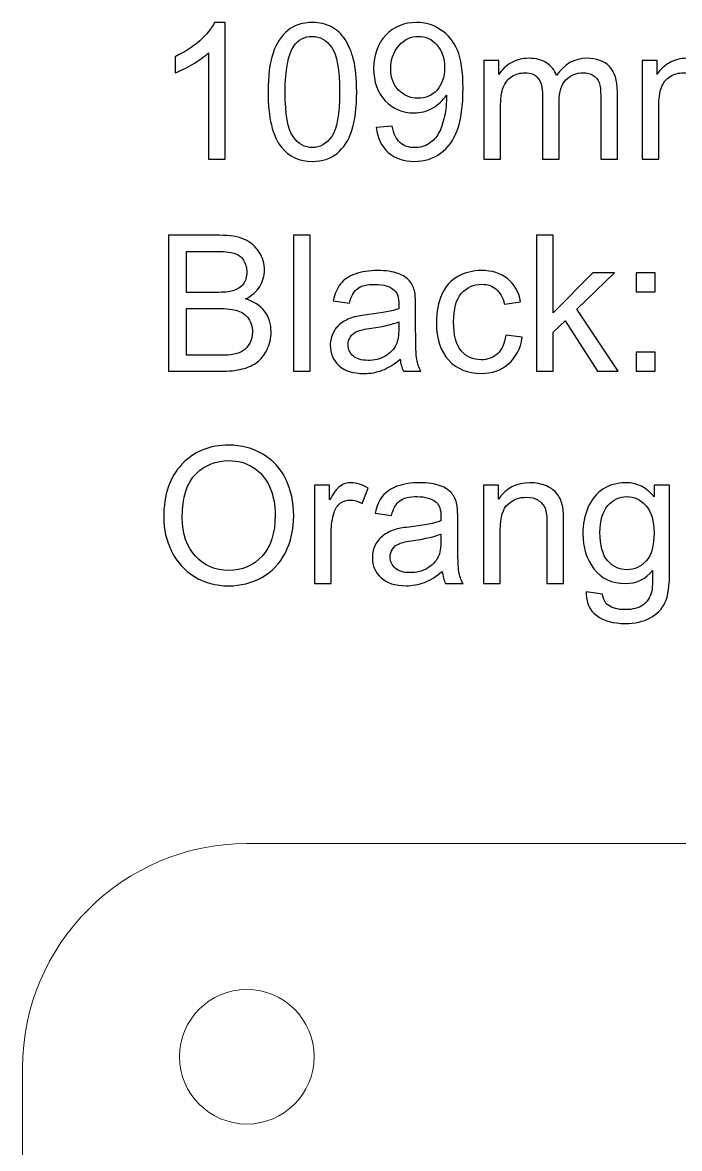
# Model space of a CAD drawing. Header units: centimetres. Extents: x -15.9 to -5, y -19.6 to -8.3.
# Drawn here: x -15.95 to -14.486, y -10.829 to -8.32 of the extents above; entities that cross this region are included whole.
import ezdxf

# ---------------------------------------------------------------- set-up
doc = ezdxf.new("R2010")
doc.units = ezdxf.units.CM
doc.header["$MEASUREMENT"] = 0
doc.layers.add('Layer 1', color=7, linetype='Continuous')

msp = doc.modelspace()

# ---------------------------------------------------------------- linework, layer by layer
at = {"layer": 'Layer 1', "lineweight": 9}
msp.add_ellipse((-15.45, -10.625), major_axis=(0, 0.15), ratio=1, dxfattribs=at)
at = {"layer": 'Layer 1', "color": 4}
for points, knots in [([(-15.49804, -8.62449), (-15.49804, -8.62449), (-15.53522, -8.62449), (-15.53522, -8.62449), (-15.53522, -8.62449), (-15.53522, -8.62449), (-15.53522, -8.38743), (-15.53522, -8.38743), (-15.53522, -8.38743), (-15.54418, -8.39596), (-15.55589, -8.4045), (-15.57043, -8.41304), (-15.57043, -8.41304), (-15.58503, -8.42157), (-15.59809, -8.42799), (-15.60966, -8.43223), (-15.60966, -8.43223), (-15.60966, -8.43223), (-15.60966, -8.39632), (-15.60966, -8.39632), (-15.60966, -8.39632), (-15.58884, -8.38651), (-15.57064, -8.37465), (-15.55505, -8.36076), (-15.55505, -8.36076), (-15.53953, -8.34679), (-15.52845, -8.33331), (-15.52196, -8.32019), (-15.52196, -8.32019), (-15.52196, -8.32019), (-15.49804, -8.32019), (-15.49804, -8.32019), (-15.49804, -8.32019), (-15.49804, -8.32019), (-15.49804, -8.62449), (-15.49804, -8.62449)], [0, 0, 0, 0, 0.1111111, 0.1111111, 0.1111111, 0.1111111, 0.2222222, 0.2222222, 0.2222222, 0.2222222, 0.3333333, 0.3333333, 0.3333333, 0.3333333, 0.4444444, 0.4444444, 0.4444444, 0.4444444, 0.5555556, 0.5555556, 0.5555556, 0.5555556, 0.6666667, 0.6666667, 0.6666667, 0.6666667, 0.7777778, 0.7777778, 0.7777778, 0.7777778, 0.8888889, 0.8888889, 0.8888889, 0.8888889, 1, 1, 1, 1]), ([(-15.40272, -8.47505), (-15.40272, -8.43921), (-15.39905, -8.41036), (-15.39164, -8.38855), (-15.39164, -8.38855), (-15.38431, -8.36668), (-15.3733, -8.34982), (-15.35877, -8.33797), (-15.35877, -8.33797), (-15.34423, -8.32611), (-15.32596, -8.32019), (-15.30394, -8.32019), (-15.30394, -8.32019), (-15.28765, -8.32019), (-15.27339, -8.3235), (-15.26112, -8.33006), (-15.26112, -8.33006), (-15.24884, -8.33656), (-15.23875, -8.34601), (-15.23071, -8.35836), (-15.23071, -8.35836), (-15.22274, -8.3707), (-15.21646, -8.38573), (-15.21194, -8.40344), (-15.21194, -8.40344), (-15.20736, -8.42115), (-15.2051, -8.445), (-15.2051, -8.47505), (-15.2051, -8.47505), (-15.2051, -8.51061), (-15.20877, -8.53926), (-15.21603, -8.56113), (-15.21603, -8.56113), (-15.22337, -8.583), (-15.23431, -8.59987), (-15.24884, -8.61179), (-15.24884, -8.61179), (-15.26338, -8.62371), (-15.28172, -8.62964), (-15.30394, -8.62964), (-15.30394, -8.62964), (-15.33315, -8.62964), (-15.35608, -8.6192), (-15.37274, -8.59824), (-15.37274, -8.59824), (-15.3927, -8.57306), (-15.40272, -8.53192), (-15.40272, -8.47505)], [0, 0, 0, 0, 0.0833333, 0.0833333, 0.0833333, 0.0833333, 0.1666667, 0.1666667, 0.1666667, 0.1666667, 0.25, 0.25, 0.25, 0.25, 0.3333333, 0.3333333, 0.3333333, 0.3333333, 0.4166667, 0.4166667, 0.4166667, 0.4166667, 0.5, 0.5, 0.5, 0.5, 0.5833333, 0.5833333, 0.5833333, 0.5833333, 0.6666667, 0.6666667, 0.6666667, 0.6666667, 0.75, 0.75, 0.75, 0.75, 0.8333333, 0.8333333, 0.8333333, 0.8333333, 0.9166667, 0.9166667, 0.9166667, 0.9166667, 1, 1, 1, 1]), ([(-15.16171, -8.55443), (-15.16171, -8.55443), (-15.12594, -8.55111), (-15.12594, -8.55111), (-15.12594, -8.55111), (-15.1229, -8.5679), (-15.11712, -8.58011), (-15.10858, -8.58773), (-15.10858, -8.58773), (-15.10004, -8.59528), (-15.08911, -8.59909), (-15.0757, -8.59909), (-15.0757, -8.59909), (-15.06427, -8.59909), (-15.05425, -8.59648), (-15.04564, -8.59119), (-15.04564, -8.59119), (-15.03704, -8.58597), (-15.02998, -8.57898), (-15.02448, -8.57023), (-15.02448, -8.57023), (-15.0189, -8.56148), (-15.01432, -8.54963), (-15.01058, -8.53481), (-15.01058, -8.53481), (-15.00691, -8.51993), (-15.00501, -8.50476), (-15.00501, -8.48931), (-15.00501, -8.48931), (-15.00501, -8.48768), (-15.00508, -8.48514), (-15.00522, -8.4819), (-15.00522, -8.4819), (-15.0127, -8.49368), (-15.02286, -8.50335), (-15.0357, -8.51068), (-15.0357, -8.51068), (-15.04861, -8.51809), (-15.06258, -8.52176), (-15.07754, -8.52176), (-15.07754, -8.52176), (-15.10265, -8.52176), (-15.12389, -8.51266), (-15.14125, -8.49446), (-15.14125, -8.49446), (-15.1586, -8.47625), (-15.16728, -8.45234), (-15.16728, -8.42256), (-15.16728, -8.42256), (-15.16728, -8.3918), (-15.15825, -8.36711), (-15.14012, -8.34834), (-15.14012, -8.34834), (-15.12199, -8.32957), (-15.09927, -8.32019), (-15.07196, -8.32019), (-15.07196, -8.32019), (-15.05228, -8.32019), (-15.03429, -8.32555), (-15.01792, -8.33613), (-15.01792, -8.33613), (-15.00162, -8.34671), (-14.9892, -8.36188), (-14.98073, -8.3815), (-14.98073, -8.3815), (-14.97227, -8.40111), (-14.96803, -8.42955), (-14.96803, -8.4668), (-14.96803, -8.4668), (-14.96803, -8.50546), (-14.9722, -8.5363), (-14.98059, -8.5593), (-14.98059, -8.5593), (-14.98906, -8.58223), (-15.00155, -8.59965), (-15.01813, -8.61165), (-15.01813, -8.61165), (-15.03478, -8.62364), (-15.05418, -8.62964), (-15.07655, -8.62964), (-15.07655, -8.62964), (-15.10025, -8.62964), (-15.11959, -8.62308), (-15.13461, -8.60989), (-15.13461, -8.60989), (-15.14964, -8.59676), (-15.15867, -8.57828), (-15.16171, -8.55443)], [0, 0, 0, 0, 0.0454545, 0.0454545, 0.0454545, 0.0454545, 0.0909091, 0.0909091, 0.0909091, 0.0909091, 0.1363636, 0.1363636, 0.1363636, 0.1363636, 0.1818182, 0.1818182, 0.1818182, 0.1818182, 0.2272727, 0.2272727, 0.2272727, 0.2272727, 0.2727273, 0.2727273, 0.2727273, 0.2727273, 0.3181818, 0.3181818, 0.3181818, 0.3181818, 0.3636364, 0.3636364, 0.3636364, 0.3636364, 0.4090909, 0.4090909, 0.4090909, 0.4090909, 0.4545455, 0.4545455, 0.4545455, 0.4545455, 0.5, 0.5, 0.5, 0.5, 0.5454545, 0.5454545, 0.5454545, 0.5454545, 0.5909091, 0.5909091, 0.5909091, 0.5909091, 0.6363636, 0.6363636, 0.6363636, 0.6363636, 0.6818182, 0.6818182, 0.6818182, 0.6818182, 0.7272727, 0.7272727, 0.7272727, 0.7272727, 0.7727273, 0.7727273, 0.7727273, 0.7727273, 0.8181818, 0.8181818, 0.8181818, 0.8181818, 0.8636364, 0.8636364, 0.8636364, 0.8636364, 0.9090909, 0.9090909, 0.9090909, 0.9090909, 0.9545455, 0.9545455, 0.9545455, 0.9545455, 1, 1, 1, 1]), ([(-15.36448, -8.47505), (-15.36448, -8.5248), (-15.35862, -8.55789), (-15.34698, -8.5744), (-15.34698, -8.5744), (-15.33534, -8.59084), (-15.32102, -8.59909), (-15.30394, -8.59909), (-15.30394, -8.59909), (-15.2868, -8.59909), (-15.27248, -8.59076), (-15.26084, -8.57425), (-15.26084, -8.57425), (-15.24919, -8.55774), (-15.24334, -8.52465), (-15.24334, -8.47505), (-15.24334, -8.47505), (-15.24334, -8.42517), (-15.24919, -8.39201), (-15.26084, -8.37564), (-15.26084, -8.37564), (-15.27248, -8.3592), (-15.28694, -8.35102), (-15.3043, -8.35102), (-15.3043, -8.35102), (-15.32144, -8.35102), (-15.33506, -8.35829), (-15.34529, -8.37275), (-15.34529, -8.37275), (-15.35806, -8.39116), (-15.36448, -8.42531), (-15.36448, -8.47505)], [0, 0, 0, 0, 0.125, 0.125, 0.125, 0.125, 0.25, 0.25, 0.25, 0.25, 0.375, 0.375, 0.375, 0.375, 0.5, 0.5, 0.5, 0.5, 0.625, 0.625, 0.625, 0.625, 0.75, 0.75, 0.75, 0.75, 0.875, 0.875, 0.875, 0.875, 1, 1, 1, 1]), ([(-15.00938, -8.42066), (-15.00938, -8.39935), (-15.01502, -8.38235), (-15.02638, -8.36986), (-15.02638, -8.36986), (-15.03781, -8.3573), (-15.05143, -8.35102), (-15.06745, -8.35102), (-15.06745, -8.35102), (-15.08396, -8.35102), (-15.09835, -8.35779), (-15.11063, -8.37127), (-15.11063, -8.37127), (-15.1229, -8.38481), (-15.12904, -8.40231), (-15.12904, -8.42376), (-15.12904, -8.42376), (-15.12904, -8.44309), (-15.12318, -8.45876), (-15.11154, -8.47082), (-15.11154, -8.47082), (-15.0999, -8.48289), (-15.08558, -8.48888), (-15.0685, -8.48888), (-15.0685, -8.48888), (-15.05122, -8.48888), (-15.03711, -8.48289), (-15.02603, -8.47082), (-15.02603, -8.47082), (-15.01488, -8.45876), (-15.00938, -8.44203), (-15.00938, -8.42066)], [0, 0, 0, 0, 0.125, 0.125, 0.125, 0.125, 0.25, 0.25, 0.25, 0.25, 0.375, 0.375, 0.375, 0.375, 0.5, 0.5, 0.5, 0.5, 0.625, 0.625, 0.625, 0.625, 0.75, 0.75, 0.75, 0.75, 0.875, 0.875, 0.875, 0.875, 1, 1, 1, 1]), ([(-14.92147, -8.62449), (-14.92147, -8.62449), (-14.92147, -8.40499), (-14.92147, -8.40499), (-14.92147, -8.40499), (-14.92147, -8.40499), (-14.88824, -8.40499), (-14.88824, -8.40499), (-14.88824, -8.40499), (-14.88824, -8.40499), (-14.88824, -8.43576), (-14.88824, -8.43576), (-14.88824, -8.43576), (-14.88132, -8.42503), (-14.87215, -8.41635), (-14.86072, -8.40986), (-14.86072, -8.40986), (-14.84929, -8.4033), (-14.83624, -8.39998), (-14.82163, -8.39998), (-14.82163, -8.39998), (-14.80541, -8.39998), (-14.79207, -8.40337), (-14.7817, -8.41014), (-14.7817, -8.41014), (-14.77126, -8.41692), (-14.76392, -8.4263), (-14.75969, -8.43844), (-14.75969, -8.43844), (-14.74226, -8.41282), (-14.71968, -8.39998), (-14.69188, -8.39998), (-14.69188, -8.39998), (-14.67008, -8.39998), (-14.65336, -8.40605), (-14.64165, -8.41812), (-14.64165, -8.41812), (-14.62994, -8.43018), (-14.62408, -8.44874), (-14.62408, -8.47378), (-14.62408, -8.47378), (-14.62408, -8.47378), (-14.62408, -8.62449), (-14.62408, -8.62449), (-14.62408, -8.62449), (-14.62408, -8.62449), (-14.66105, -8.62449), (-14.66105, -8.62449), (-14.66105, -8.62449), (-14.66105, -8.62449), (-14.66105, -8.4862), (-14.66105, -8.4862), (-14.66105, -8.4862), (-14.66105, -8.47132), (-14.66225, -8.46059), (-14.66465, -8.45403), (-14.66465, -8.45403), (-14.66712, -8.44754), (-14.67149, -8.44225), (-14.67777, -8.43822), (-14.67777, -8.43822), (-14.68412, -8.43427), (-14.6916, -8.43223), (-14.70014, -8.43223), (-14.70014, -8.43223), (-14.71559, -8.43223), (-14.72836, -8.43738), (-14.73859, -8.44768), (-14.73859, -8.44768), (-14.74875, -8.45791), (-14.7539, -8.47435), (-14.7539, -8.49693), (-14.7539, -8.49693), (-14.7539, -8.49693), (-14.7539, -8.62449), (-14.7539, -8.62449), (-14.7539, -8.62449), (-14.7539, -8.62449), (-14.79108, -8.62449), (-14.79108, -8.62449), (-14.79108, -8.62449), (-14.79108, -8.62449), (-14.79108, -8.4819), (-14.79108, -8.4819), (-14.79108, -8.4819), (-14.79108, -8.46532), (-14.79412, -8.4529), (-14.80019, -8.44465), (-14.80019, -8.44465), (-14.80625, -8.43639), (-14.81613, -8.43223), (-14.82996, -8.43223), (-14.82996, -8.43223), (-14.8404, -8.43223), (-14.85007, -8.43498), (-14.85896, -8.44055), (-14.85896, -8.44055), (-14.86785, -8.44606), (-14.87434, -8.4541), (-14.87829, -8.46468), (-14.87829, -8.46468), (-14.88231, -8.47534), (-14.88429, -8.49065), (-14.88429, -8.51061), (-14.88429, -8.51061), (-14.88429, -8.51061), (-14.88429, -8.62449), (-14.88429, -8.62449), (-14.88429, -8.62449), (-14.88429, -8.62449), (-14.92147, -8.62449), (-14.92147, -8.62449)], [0, 0, 0, 0, 0.0357143, 0.0357143, 0.0357143, 0.0357143, 0.0714286, 0.0714286, 0.0714286, 0.0714286, 0.1071429, 0.1071429, 0.1071429, 0.1071429, 0.1428571, 0.1428571, 0.1428571, 0.1428571, 0.1785714, 0.1785714, 0.1785714, 0.1785714, 0.2142857, 0.2142857, 0.2142857, 0.2142857, 0.25, 0.25, 0.25, 0.25, 0.2857143, 0.2857143, 0.2857143, 0.2857143, 0.3214286, 0.3214286, 0.3214286, 0.3214286, 0.3571429, 0.3571429, 0.3571429, 0.3571429, 0.3928571, 0.3928571, 0.3928571, 0.3928571, 0.4285714, 0.4285714, 0.4285714, 0.4285714, 0.4642857, 0.4642857, 0.4642857, 0.4642857, 0.5, 0.5, 0.5, 0.5, 0.5357143, 0.5357143, 0.5357143, 0.5357143, 0.5714286, 0.5714286, 0.5714286, 0.5714286, 0.6071429, 0.6071429, 0.6071429, 0.6071429, 0.6428571, 0.6428571, 0.6428571, 0.6428571, 0.6785714, 0.6785714, 0.6785714, 0.6785714, 0.7142857, 0.7142857, 0.7142857, 0.7142857, 0.75, 0.75, 0.75, 0.75, 0.7857143, 0.7857143, 0.7857143, 0.7857143, 0.8214286, 0.8214286, 0.8214286, 0.8214286, 0.8571429, 0.8571429, 0.8571429, 0.8571429, 0.8928571, 0.8928571, 0.8928571, 0.8928571, 0.9285714, 0.9285714, 0.9285714, 0.9285714, 0.9642857, 0.9642857, 0.9642857, 0.9642857, 1, 1, 1, 1]), ([(-14.56884, -8.62449), (-14.56884, -8.62449), (-14.56884, -8.40499), (-14.56884, -8.40499), (-14.56884, -8.40499), (-14.56884, -8.40499), (-14.53561, -8.40499), (-14.53561, -8.40499), (-14.53561, -8.40499), (-14.53561, -8.40499), (-14.53561, -8.43576), (-14.53561, -8.43576), (-14.53561, -8.43576), (-14.52869, -8.42503), (-14.51952, -8.41635), (-14.50809, -8.40986), (-14.50809, -8.40986), (-14.49666, -8.4033), (-14.48361, -8.39998), (-14.469, -8.39998), (-14.469, -8.39998), (-14.45278, -8.39998), (-14.43944, -8.40337), (-14.42907, -8.41014), (-14.42907, -8.41014), (-14.41863, -8.41692), (-14.41129, -8.4263), (-14.40706, -8.43844), (-14.40706, -8.43844), (-14.38963, -8.41282), (-14.36705, -8.39998), (-14.33925, -8.39998), (-14.33925, -8.39998), (-14.31745, -8.39998), (-14.30073, -8.40605), (-14.28902, -8.41812), (-14.28902, -8.41812), (-14.27731, -8.43018), (-14.27145, -8.44874), (-14.27145, -8.47378), (-14.27145, -8.47378), (-14.27145, -8.47378), (-14.27145, -8.62449), (-14.27145, -8.62449), (-14.27145, -8.62449), (-14.27145, -8.62449), (-14.30842, -8.62449), (-14.30842, -8.62449), (-14.30842, -8.62449), (-14.30842, -8.62449), (-14.30842, -8.4862), (-14.30842, -8.4862), (-14.30842, -8.4862), (-14.30842, -8.47132), (-14.30962, -8.46059), (-14.31202, -8.45403), (-14.31202, -8.45403), (-14.31449, -8.44754), (-14.31886, -8.44225), (-14.32514, -8.43822), (-14.32514, -8.43822), (-14.33149, -8.43427), (-14.33897, -8.43223), (-14.34751, -8.43223), (-14.34751, -8.43223), (-14.36296, -8.43223), (-14.37573, -8.43738), (-14.38596, -8.44768), (-14.38596, -8.44768), (-14.39612, -8.45791), (-14.40127, -8.47435), (-14.40127, -8.49693), (-14.40127, -8.49693), (-14.40127, -8.49693), (-14.40127, -8.62449), (-14.40127, -8.62449), (-14.40127, -8.62449), (-14.40127, -8.62449), (-14.43845, -8.62449), (-14.43845, -8.62449), (-14.43845, -8.62449), (-14.43845, -8.62449), (-14.43845, -8.4819), (-14.43845, -8.4819), (-14.43845, -8.4819), (-14.43845, -8.46532), (-14.44149, -8.4529), (-14.44756, -8.44465), (-14.44756, -8.44465), (-14.45362, -8.43639), (-14.4635, -8.43223), (-14.47733, -8.43223), (-14.47733, -8.43223), (-14.48777, -8.43223), (-14.49744, -8.43498), (-14.50633, -8.44055), (-14.50633, -8.44055), (-14.51522, -8.44606), (-14.52171, -8.4541), (-14.52566, -8.46468), (-14.52566, -8.46468), (-14.52968, -8.47534), (-14.53166, -8.49065), (-14.53166, -8.51061), (-14.53166, -8.51061), (-14.53166, -8.51061), (-14.53166, -8.62449), (-14.53166, -8.62449), (-14.53166, -8.62449), (-14.53166, -8.62449), (-14.56884, -8.62449), (-14.56884, -8.62449)], [0, 0, 0, 0, 0.0357143, 0.0357143, 0.0357143, 0.0357143, 0.0714286, 0.0714286, 0.0714286, 0.0714286, 0.1071429, 0.1071429, 0.1071429, 0.1071429, 0.1428571, 0.1428571, 0.1428571, 0.1428571, 0.1785714, 0.1785714, 0.1785714, 0.1785714, 0.2142857, 0.2142857, 0.2142857, 0.2142857, 0.25, 0.25, 0.25, 0.25, 0.2857143, 0.2857143, 0.2857143, 0.2857143, 0.3214286, 0.3214286, 0.3214286, 0.3214286, 0.3571429, 0.3571429, 0.3571429, 0.3571429, 0.3928571, 0.3928571, 0.3928571, 0.3928571, 0.4285714, 0.4285714, 0.4285714, 0.4285714, 0.4642857, 0.4642857, 0.4642857, 0.4642857, 0.5, 0.5, 0.5, 0.5, 0.5357143, 0.5357143, 0.5357143, 0.5357143, 0.5714286, 0.5714286, 0.5714286, 0.5714286, 0.6071429, 0.6071429, 0.6071429, 0.6071429, 0.6428571, 0.6428571, 0.6428571, 0.6428571, 0.6785714, 0.6785714, 0.6785714, 0.6785714, 0.7142857, 0.7142857, 0.7142857, 0.7142857, 0.75, 0.75, 0.75, 0.75, 0.7857143, 0.7857143, 0.7857143, 0.7857143, 0.8214286, 0.8214286, 0.8214286, 0.8214286, 0.8571429, 0.8571429, 0.8571429, 0.8571429, 0.8928571, 0.8928571, 0.8928571, 0.8928571, 0.9285714, 0.9285714, 0.9285714, 0.9285714, 0.9642857, 0.9642857, 0.9642857, 0.9642857, 1, 1, 1, 1]), ([(-15.62476, -9.09739), (-15.62476, -9.09739), (-15.62476, -8.79436), (-15.62476, -8.79436), (-15.62476, -8.79436), (-15.62476, -8.79436), (-15.51102, -8.79436), (-15.51102, -8.79436), (-15.51102, -8.79436), (-15.48788, -8.79436), (-15.46932, -8.79746), (-15.45535, -8.80353), (-15.45535, -8.80353), (-15.44131, -8.80967), (-15.43038, -8.81912), (-15.42248, -8.83189), (-15.42248, -8.83189), (-15.41457, -8.84459), (-15.41055, -8.85793), (-15.41055, -8.8719), (-15.41055, -8.8719), (-15.41055, -8.88481), (-15.41408, -8.89701), (-15.42113, -8.90844), (-15.42113, -8.90844), (-15.42812, -8.91987), (-15.43877, -8.92912), (-15.45295, -8.93617), (-15.45295, -8.93617), (-15.43461, -8.94153), (-15.42057, -8.95071), (-15.41069, -8.96362), (-15.41069, -8.96362), (-15.40081, -8.9766), (-15.39588, -8.99191), (-15.39588, -9.00955), (-15.39588, -9.00955), (-15.39588, -9.02373), (-15.39891, -9.03692), (-15.40491, -9.04913), (-15.40491, -9.04913), (-15.4109, -9.06134), (-15.41831, -9.07072), (-15.42713, -9.07735), (-15.42713, -9.07735), (-15.43595, -9.08398), (-15.44703, -9.08892), (-15.46029, -9.09231), (-15.46029, -9.09231), (-15.47356, -9.0957), (-15.48986, -9.09739), (-15.50919, -9.09739), (-15.50919, -9.09739), (-15.50919, -9.09739), (-15.62476, -9.09739), (-15.62476, -9.09739)], [0, 0, 0, 0, 0.0714286, 0.0714286, 0.0714286, 0.0714286, 0.1428571, 0.1428571, 0.1428571, 0.1428571, 0.2142857, 0.2142857, 0.2142857, 0.2142857, 0.2857143, 0.2857143, 0.2857143, 0.2857143, 0.3571429, 0.3571429, 0.3571429, 0.3571429, 0.4285714, 0.4285714, 0.4285714, 0.4285714, 0.5, 0.5, 0.5, 0.5, 0.5714286, 0.5714286, 0.5714286, 0.5714286, 0.6428571, 0.6428571, 0.6428571, 0.6428571, 0.7142857, 0.7142857, 0.7142857, 0.7142857, 0.7857143, 0.7857143, 0.7857143, 0.7857143, 0.8571429, 0.8571429, 0.8571429, 0.8571429, 0.9285714, 0.9285714, 0.9285714, 0.9285714, 1, 1, 1, 1]), ([(-15.34628, -9.09739), (-15.34628, -9.09739), (-15.34628, -8.79436), (-15.34628, -8.79436), (-15.34628, -8.79436), (-15.34628, -8.79436), (-15.30909, -8.79436), (-15.30909, -8.79436), (-15.30909, -8.79436), (-15.30909, -8.79436), (-15.30909, -9.09739), (-15.30909, -9.09739), (-15.30909, -9.09739), (-15.30909, -9.09739), (-15.34628, -9.09739), (-15.34628, -9.09739)], [0, 0, 0, 0, 0.25, 0.25, 0.25, 0.25, 0.5, 0.5, 0.5, 0.5, 0.75, 0.75, 0.75, 0.75, 1, 1, 1, 1]), ([(-14.80413, -9.09739), (-14.80413, -9.09739), (-14.80413, -8.79436), (-14.80413, -8.79436), (-14.80413, -8.79436), (-14.80413, -8.79436), (-14.76688, -8.79436), (-14.76688, -8.79436), (-14.76688, -8.79436), (-14.76688, -8.79436), (-14.76688, -8.96715), (-14.76688, -8.96715), (-14.76688, -8.96715), (-14.76688, -8.96715), (-14.67882, -8.87789), (-14.67882, -8.87789), (-14.67882, -8.87789), (-14.67882, -8.87789), (-14.6307, -8.87789), (-14.6307, -8.87789), (-14.6307, -8.87789), (-14.6307, -8.87789), (-14.71459, -8.95931), (-14.71459, -8.95931), (-14.71459, -8.95931), (-14.71459, -8.95931), (-14.62217, -9.09739), (-14.62217, -9.09739), (-14.62217, -9.09739), (-14.62217, -9.09739), (-14.6681, -9.09739), (-14.6681, -9.09739), (-14.6681, -9.09739), (-14.6681, -9.09739), (-14.74063, -8.98514), (-14.74063, -8.98514), (-14.74063, -8.98514), (-14.74063, -8.98514), (-14.76688, -9.0104), (-14.76688, -9.0104), (-14.76688, -9.0104), (-14.76688, -9.0104), (-14.76688, -9.09739), (-14.76688, -9.09739), (-14.76688, -9.09739), (-14.76688, -9.09739), (-14.80413, -9.09739), (-14.80413, -9.09739)], [0, 0, 0, 0, 0.0833333, 0.0833333, 0.0833333, 0.0833333, 0.1666667, 0.1666667, 0.1666667, 0.1666667, 0.25, 0.25, 0.25, 0.25, 0.3333333, 0.3333333, 0.3333333, 0.3333333, 0.4166667, 0.4166667, 0.4166667, 0.4166667, 0.5, 0.5, 0.5, 0.5, 0.5833333, 0.5833333, 0.5833333, 0.5833333, 0.6666667, 0.6666667, 0.6666667, 0.6666667, 0.75, 0.75, 0.75, 0.75, 0.8333333, 0.8333333, 0.8333333, 0.8333333, 0.9166667, 0.9166667, 0.9166667, 0.9166667, 1, 1, 1, 1]), ([(-15.58461, -8.92171), (-15.58461, -8.92171), (-15.51906, -8.92171), (-15.51906, -8.92171), (-15.51906, -8.92171), (-15.50136, -8.92171), (-15.48859, -8.92051), (-15.48082, -8.91818), (-15.48082, -8.91818), (-15.47066, -8.91515), (-15.46297, -8.91014), (-15.45782, -8.90308), (-15.45782, -8.90308), (-15.45267, -8.89603), (-15.45006, -8.88721), (-15.45006, -8.87662), (-15.45006, -8.87662), (-15.45006, -8.8666), (-15.45246, -8.85771), (-15.45726, -8.85009), (-15.45726, -8.85009), (-15.46213, -8.8424), (-15.46904, -8.83718), (-15.47793, -8.83436), (-15.47793, -8.83436), (-15.48689, -8.83154), (-15.50227, -8.83013), (-15.52407, -8.83013), (-15.52407, -8.83013), (-15.52407, -8.83013), (-15.58461, -8.83013), (-15.58461, -8.83013), (-15.58461, -8.83013), (-15.58461, -8.83013), (-15.58461, -8.92171), (-15.58461, -8.92171)], [0, 0, 0, 0, 0.1111111, 0.1111111, 0.1111111, 0.1111111, 0.2222222, 0.2222222, 0.2222222, 0.2222222, 0.3333333, 0.3333333, 0.3333333, 0.3333333, 0.4444444, 0.4444444, 0.4444444, 0.4444444, 0.5555556, 0.5555556, 0.5555556, 0.5555556, 0.6666667, 0.6666667, 0.6666667, 0.6666667, 0.7777778, 0.7777778, 0.7777778, 0.7777778, 0.8888889, 0.8888889, 0.8888889, 0.8888889, 1, 1, 1, 1]), ([(-15.10815, -9.0703), (-15.12198, -9.08201), (-15.13525, -9.09026), (-15.14795, -9.09513), (-15.14795, -9.09513), (-15.16072, -9.09993), (-15.1744, -9.10233), (-15.18901, -9.10233), (-15.18901, -9.10233), (-15.21314, -9.10233), (-15.23162, -9.09647), (-15.24461, -9.08469), (-15.24461, -9.08469), (-15.25752, -9.07291), (-15.26401, -9.05781), (-15.26401, -9.03953), (-15.26401, -9.03953), (-15.26401, -9.02874), (-15.26161, -9.01893), (-15.25667, -9.01004), (-15.25667, -9.01004), (-15.2518, -9.00115), (-15.24538, -8.99403), (-15.23748, -8.98866), (-15.23748, -8.98866), (-15.22951, -8.9833), (-15.22062, -8.97921), (-15.21067, -8.97646), (-15.21067, -8.97646), (-15.2034, -8.97455), (-15.1924, -8.97265), (-15.17765, -8.97088), (-15.17765, -8.97088), (-15.14759, -8.96729), (-15.12544, -8.96305), (-15.11126, -8.95804), (-15.11126, -8.95804), (-15.11112, -8.95296), (-15.11105, -8.94972), (-15.11105, -8.94838), (-15.11105, -8.94838), (-15.11105, -8.93321), (-15.11457, -8.92248), (-15.12163, -8.91635), (-15.12163, -8.91635), (-15.13108, -8.90788), (-15.14527, -8.90372), (-15.16396, -8.90372), (-15.16396, -8.90372), (-15.18146, -8.90372), (-15.19437, -8.90675), (-15.20277, -8.91289), (-15.20277, -8.91289), (-15.21109, -8.91903), (-15.21723, -8.92989), (-15.22125, -8.94549), (-15.22125, -8.94549), (-15.22125, -8.94549), (-15.25759, -8.94048), (-15.25759, -8.94048), (-15.25759, -8.94048), (-15.25427, -8.92495), (-15.24884, -8.91232), (-15.24129, -8.9028), (-15.24129, -8.9028), (-15.23374, -8.8932), (-15.22273, -8.8858), (-15.20841, -8.88065), (-15.20841, -8.88065), (-15.19409, -8.87549), (-15.17751, -8.87288), (-15.1586, -8.87288), (-15.1586, -8.87288), (-15.13983, -8.87288), (-15.12466, -8.87514), (-15.11295, -8.87952), (-15.11295, -8.87952), (-15.10124, -8.88396), (-15.09263, -8.88946), (-15.08706, -8.89617), (-15.08706, -8.89617), (-15.08155, -8.90287), (-15.07774, -8.91127), (-15.07549, -8.9215), (-15.07549, -8.9215), (-15.07429, -8.92785), (-15.07365, -8.93928), (-15.07365, -8.95579), (-15.07365, -8.95579), (-15.07365, -8.95579), (-15.07365, -9.00539), (-15.07365, -9.00539), (-15.07365, -9.00539), (-15.07365, -9.04003), (-15.07288, -9.0619), (-15.07125, -9.071), (-15.07125, -9.071), (-15.0697, -9.08017), (-15.06653, -9.08899), (-15.06187, -9.09739), (-15.06187, -9.09739), (-15.06187, -9.09739), (-15.10075, -9.09739), (-15.10075, -9.09739), (-15.10075, -9.09739), (-15.10456, -9.0897), (-15.1071, -9.08067), (-15.10815, -9.0703)], [0, 0, 0, 0, 0.037037, 0.037037, 0.037037, 0.037037, 0.0740741, 0.0740741, 0.0740741, 0.0740741, 0.1111111, 0.1111111, 0.1111111, 0.1111111, 0.1481481, 0.1481481, 0.1481481, 0.1481481, 0.1851852, 0.1851852, 0.1851852, 0.1851852, 0.2222222, 0.2222222, 0.2222222, 0.2222222, 0.2592593, 0.2592593, 0.2592593, 0.2592593, 0.2962963, 0.2962963, 0.2962963, 0.2962963, 0.3333333, 0.3333333, 0.3333333, 0.3333333, 0.3703704, 0.3703704, 0.3703704, 0.3703704, 0.4074074, 0.4074074, 0.4074074, 0.4074074, 0.4444444, 0.4444444, 0.4444444, 0.4444444, 0.4814815, 0.4814815, 0.4814815, 0.4814815, 0.5185185, 0.5185185, 0.5185185, 0.5185185, 0.5555556, 0.5555556, 0.5555556, 0.5555556, 0.5925926, 0.5925926, 0.5925926, 0.5925926, 0.6296296, 0.6296296, 0.6296296, 0.6296296, 0.6666667, 0.6666667, 0.6666667, 0.6666667, 0.7037037, 0.7037037, 0.7037037, 0.7037037, 0.7407407, 0.7407407, 0.7407407, 0.7407407, 0.7777778, 0.7777778, 0.7777778, 0.7777778, 0.8148148, 0.8148148, 0.8148148, 0.8148148, 0.8518519, 0.8518519, 0.8518519, 0.8518519, 0.8888889, 0.8888889, 0.8888889, 0.8888889, 0.9259259, 0.9259259, 0.9259259, 0.9259259, 0.962963, 0.962963, 0.962963, 0.962963, 1, 1, 1, 1]), ([(-14.87271, -9.01696), (-14.87271, -9.01696), (-14.83617, -9.02176), (-14.83617, -9.02176), (-14.83617, -9.02176), (-14.84012, -9.04694), (-14.85035, -9.0667), (-14.86686, -9.08095), (-14.86686, -9.08095), (-14.8833, -9.0952), (-14.90355, -9.10233), (-14.92753, -9.10233), (-14.92753, -9.10233), (-14.95752, -9.10233), (-14.98172, -9.09252), (-14.99992, -9.07291), (-14.99992, -9.07291), (-15.0182, -9.05329), (-15.02737, -9.02514), (-15.02737, -8.98845), (-15.02737, -8.98845), (-15.02737, -8.96475), (-15.02342, -8.944), (-15.01559, -8.92622), (-15.01559, -8.92622), (-15.00769, -8.90844), (-14.99576, -8.89511), (-14.97967, -8.88622), (-14.97967, -8.88622), (-14.96366, -8.87733), (-14.94616, -8.87288), (-14.92732, -8.87288), (-14.92732, -8.87288), (-14.90348, -8.87288), (-14.88393, -8.87895), (-14.86883, -8.89102), (-14.86883, -8.89102), (-14.85366, -8.90308), (-14.84393, -8.92016), (-14.83962, -8.94238), (-14.83962, -8.94238), (-14.83962, -8.94238), (-14.87582, -8.94795), (-14.87582, -8.94795), (-14.87582, -8.94795), (-14.87928, -8.93321), (-14.88534, -8.92213), (-14.89409, -8.91465), (-14.89409, -8.91465), (-14.90284, -8.90724), (-14.91342, -8.9035), (-14.92584, -8.9035), (-14.92584, -8.9035), (-14.94461, -8.9035), (-14.95985, -8.91021), (-14.97156, -8.92368), (-14.97156, -8.92368), (-14.98327, -8.93709), (-14.98913, -8.95833), (-14.98913, -8.98739), (-14.98913, -8.98739), (-14.98913, -9.01689), (-14.98348, -9.03834), (-14.97213, -9.05174), (-14.97213, -9.05174), (-14.96084, -9.06508), (-14.94609, -9.07178), (-14.92789, -9.07178), (-14.92789, -9.07178), (-14.91328, -9.07178), (-14.90115, -9.06726), (-14.89134, -9.0583), (-14.89134, -9.0583), (-14.88153, -9.04934), (-14.87532, -9.03558), (-14.87271, -9.01696)], [0, 0, 0, 0, 0.0526316, 0.0526316, 0.0526316, 0.0526316, 0.1052632, 0.1052632, 0.1052632, 0.1052632, 0.1578947, 0.1578947, 0.1578947, 0.1578947, 0.2105263, 0.2105263, 0.2105263, 0.2105263, 0.2631579, 0.2631579, 0.2631579, 0.2631579, 0.3157895, 0.3157895, 0.3157895, 0.3157895, 0.3684211, 0.3684211, 0.3684211, 0.3684211, 0.4210526, 0.4210526, 0.4210526, 0.4210526, 0.4736842, 0.4736842, 0.4736842, 0.4736842, 0.5263158, 0.5263158, 0.5263158, 0.5263158, 0.5789474, 0.5789474, 0.5789474, 0.5789474, 0.6315789, 0.6315789, 0.6315789, 0.6315789, 0.6842105, 0.6842105, 0.6842105, 0.6842105, 0.7368421, 0.7368421, 0.7368421, 0.7368421, 0.7894737, 0.7894737, 0.7894737, 0.7894737, 0.8421053, 0.8421053, 0.8421053, 0.8421053, 0.8947368, 0.8947368, 0.8947368, 0.8947368, 0.9473684, 0.9473684, 0.9473684, 0.9473684, 1, 1, 1, 1]), ([(-14.5823, -8.92023), (-14.5823, -8.92023), (-14.5823, -8.87789), (-14.5823, -8.87789), (-14.5823, -8.87789), (-14.5823, -8.87789), (-14.5399, -8.87789), (-14.5399, -8.87789), (-14.5399, -8.87789), (-14.5399, -8.87789), (-14.5399, -8.92023), (-14.5399, -8.92023), (-14.5399, -8.92023), (-14.5399, -8.92023), (-14.5823, -8.92023), (-14.5823, -8.92023)], [0, 0, 0, 0, 0.25, 0.25, 0.25, 0.25, 0.5, 0.5, 0.5, 0.5, 0.75, 0.75, 0.75, 0.75, 1, 1, 1, 1]), ([(-15.58461, -9.06162), (-15.58461, -9.06162), (-15.50919, -9.06162), (-15.50919, -9.06162), (-15.50919, -9.06162), (-15.49621, -9.06162), (-15.4871, -9.06112), (-15.48188, -9.06021), (-15.48188, -9.06021), (-15.47264, -9.05851), (-15.46495, -9.05576), (-15.45874, -9.05188), (-15.45874, -9.05188), (-15.45253, -9.04807), (-15.44745, -9.04243), (-15.44343, -9.03509), (-15.44343, -9.03509), (-15.43948, -9.02768), (-15.43743, -9.01922), (-15.43743, -9.00955), (-15.43743, -9.00955), (-15.43743, -8.99826), (-15.44033, -8.98845), (-15.44611, -8.98006), (-15.44611, -8.98006), (-15.4519, -8.97173), (-15.45994, -8.96588), (-15.47024, -8.96249), (-15.47024, -8.96249), (-15.48047, -8.95917), (-15.49529, -8.95748), (-15.51455, -8.95748), (-15.51455, -8.95748), (-15.51455, -8.95748), (-15.58461, -8.95748), (-15.58461, -8.95748), (-15.58461, -8.95748), (-15.58461, -8.95748), (-15.58461, -9.06162), (-15.58461, -9.06162)], [0, 0, 0, 0, 0.1, 0.1, 0.1, 0.1, 0.2, 0.2, 0.2, 0.2, 0.3, 0.3, 0.3, 0.3, 0.4, 0.4, 0.4, 0.4, 0.5, 0.5, 0.5, 0.5, 0.6, 0.6, 0.6, 0.6, 0.7, 0.7, 0.7, 0.7, 0.8, 0.8, 0.8, 0.8, 0.9, 0.9, 0.9, 0.9, 1, 1, 1, 1]), ([(-15.11126, -8.98718), (-15.1248, -8.99276), (-15.14505, -8.99741), (-15.17201, -9.00129), (-15.17201, -9.00129), (-15.18732, -9.00348), (-15.19818, -9.00595), (-15.20446, -9.0087), (-15.20446, -9.0087), (-15.21081, -9.01145), (-15.21575, -9.01548), (-15.21914, -9.02084), (-15.21914, -9.02084), (-15.22259, -9.02613), (-15.22436, -9.03199), (-15.22436, -9.03848), (-15.22436, -9.03848), (-15.22436, -9.04842), (-15.22055, -9.05668), (-15.21307, -9.06331), (-15.21307, -9.06331), (-15.20559, -9.06987), (-15.19458, -9.07319), (-15.18012, -9.07319), (-15.18012, -9.07319), (-15.1658, -9.07319), (-15.15303, -9.07009), (-15.14188, -9.06381), (-15.14188, -9.06381), (-15.13073, -9.05753), (-15.12248, -9.04892), (-15.11726, -9.03805), (-15.11726, -9.03805), (-15.11323, -9.02966), (-15.11126, -9.01724), (-15.11126, -9.00087), (-15.11126, -9.00087), (-15.11126, -9.00087), (-15.11126, -8.98718), (-15.11126, -8.98718)], [0, 0, 0, 0, 0.1, 0.1, 0.1, 0.1, 0.2, 0.2, 0.2, 0.2, 0.3, 0.3, 0.3, 0.3, 0.4, 0.4, 0.4, 0.4, 0.5, 0.5, 0.5, 0.5, 0.6, 0.6, 0.6, 0.6, 0.7, 0.7, 0.7, 0.7, 0.8, 0.8, 0.8, 0.8, 0.9, 0.9, 0.9, 0.9, 1, 1, 1, 1]), ([(-14.5823, -9.09739), (-14.5823, -9.09739), (-14.5823, -9.05499), (-14.5823, -9.05499), (-14.5823, -9.05499), (-14.5823, -9.05499), (-14.5399, -9.05499), (-14.5399, -9.05499), (-14.5399, -9.05499), (-14.5399, -9.05499), (-14.5399, -9.09739), (-14.5399, -9.09739), (-14.5399, -9.09739), (-14.5399, -9.09739), (-14.5823, -9.09739), (-14.5823, -9.09739)], [0, 0, 0, 0, 0.25, 0.25, 0.25, 0.25, 0.5, 0.5, 0.5, 0.5, 0.75, 0.75, 0.75, 0.75, 1, 1, 1, 1]), ([(-15.63527, -9.42279), (-15.63527, -9.37248), (-15.62179, -9.33311), (-15.59477, -9.30468), (-15.59477, -9.30468), (-15.56775, -9.27625), (-15.53289, -9.26199), (-15.49014, -9.26199), (-15.49014, -9.26199), (-15.4622, -9.26199), (-15.43694, -9.2687), (-15.4145, -9.28203), (-15.4145, -9.28203), (-15.39207, -9.29544), (-15.37492, -9.31406), (-15.36314, -9.33798), (-15.36314, -9.33798), (-15.35136, -9.36183), (-15.3455, -9.38899), (-15.3455, -9.41926), (-15.3455, -9.41926), (-15.3455, -9.45002), (-15.35164, -9.47754), (-15.36406, -9.50174), (-15.36406, -9.50174), (-15.37647, -9.52601), (-15.39404, -9.54436), (-15.41676, -9.55684), (-15.41676, -9.55684), (-15.43955, -9.56933), (-15.46403, -9.57554), (-15.49035, -9.57554), (-15.49035, -9.57554), (-15.51892, -9.57554), (-15.54439, -9.5687), (-15.56683, -9.55487), (-15.56683, -9.55487), (-15.58934, -9.54111), (-15.60634, -9.52227), (-15.61791, -9.49842), (-15.61791, -9.49842), (-15.62948, -9.47465), (-15.63527, -9.44939), (-15.63527, -9.42279)], [0, 0, 0, 0, 0.0909091, 0.0909091, 0.0909091, 0.0909091, 0.1818182, 0.1818182, 0.1818182, 0.1818182, 0.2727273, 0.2727273, 0.2727273, 0.2727273, 0.3636364, 0.3636364, 0.3636364, 0.3636364, 0.4545455, 0.4545455, 0.4545455, 0.4545455, 0.5454545, 0.5454545, 0.5454545, 0.5454545, 0.6363636, 0.6363636, 0.6363636, 0.6363636, 0.7272727, 0.7272727, 0.7272727, 0.7272727, 0.8181818, 0.8181818, 0.8181818, 0.8181818, 0.9090909, 0.9090909, 0.9090909, 0.9090909, 1, 1, 1, 1]), ([(-15.59392, -9.42342), (-15.59392, -9.45997), (-15.58412, -9.48869), (-15.5645, -9.50971), (-15.5645, -9.50971), (-15.54482, -9.53074), (-15.52019, -9.54125), (-15.49056, -9.54125), (-15.49056, -9.54125), (-15.46036, -9.54125), (-15.43553, -9.53067), (-15.41605, -9.50943), (-15.41605, -9.50943), (-15.39658, -9.48819), (-15.38677, -9.45807), (-15.38677, -9.41905), (-15.38677, -9.41905), (-15.38677, -9.39443), (-15.39101, -9.37291), (-15.39933, -9.35449), (-15.39933, -9.35449), (-15.40766, -9.33608), (-15.41986, -9.32182), (-15.43588, -9.31166), (-15.43588, -9.31166), (-15.45197, -9.30158), (-15.46996, -9.2965), (-15.48993, -9.2965), (-15.48993, -9.2965), (-15.51836, -9.2965), (-15.54277, -9.30623), (-15.56323, -9.32578), (-15.56323, -9.32578), (-15.58369, -9.34525), (-15.59392, -9.37785), (-15.59392, -9.42342)], [0, 0, 0, 0, 0.1111111, 0.1111111, 0.1111111, 0.1111111, 0.2222222, 0.2222222, 0.2222222, 0.2222222, 0.3333333, 0.3333333, 0.3333333, 0.3333333, 0.4444444, 0.4444444, 0.4444444, 0.4444444, 0.5555556, 0.5555556, 0.5555556, 0.5555556, 0.6666667, 0.6666667, 0.6666667, 0.6666667, 0.7777778, 0.7777778, 0.7777778, 0.7777778, 0.8888889, 0.8888889, 0.8888889, 0.8888889, 1, 1, 1, 1]), ([(-15.29893, -9.57039), (-15.29893, -9.57039), (-15.29893, -9.35089), (-15.29893, -9.35089), (-15.29893, -9.35089), (-15.29893, -9.35089), (-15.26549, -9.35089), (-15.26549, -9.35089), (-15.26549, -9.35089), (-15.26549, -9.35089), (-15.26549, -9.38412), (-15.26549, -9.38412), (-15.26549, -9.38412), (-15.25695, -9.3686), (-15.24905, -9.3583), (-15.24178, -9.35336), (-15.24178, -9.35336), (-15.23459, -9.34842), (-15.22661, -9.34588), (-15.21794, -9.34588), (-15.21794, -9.34588), (-15.20538, -9.34588), (-15.19268, -9.34991), (-15.1797, -9.35788), (-15.1797, -9.35788), (-15.1797, -9.35788), (-15.19254, -9.39245), (-15.19254, -9.39245), (-15.19254, -9.39245), (-15.20157, -9.38702), (-15.21067, -9.38434), (-15.21977, -9.38434), (-15.21977, -9.38434), (-15.22796, -9.38434), (-15.23522, -9.38681), (-15.24171, -9.39167), (-15.24171, -9.39167), (-15.2482, -9.39661), (-15.25279, -9.40339), (-15.25554, -9.41206), (-15.25554, -9.41206), (-15.2597, -9.42526), (-15.26175, -9.43972), (-15.26175, -9.45546), (-15.26175, -9.45546), (-15.26175, -9.45546), (-15.26175, -9.57039), (-15.26175, -9.57039), (-15.26175, -9.57039), (-15.26175, -9.57039), (-15.29893, -9.57039), (-15.29893, -9.57039)], [0, 0, 0, 0, 0.0769231, 0.0769231, 0.0769231, 0.0769231, 0.1538462, 0.1538462, 0.1538462, 0.1538462, 0.2307692, 0.2307692, 0.2307692, 0.2307692, 0.3076923, 0.3076923, 0.3076923, 0.3076923, 0.3846154, 0.3846154, 0.3846154, 0.3846154, 0.4615385, 0.4615385, 0.4615385, 0.4615385, 0.5384615, 0.5384615, 0.5384615, 0.5384615, 0.6153846, 0.6153846, 0.6153846, 0.6153846, 0.6923077, 0.6923077, 0.6923077, 0.6923077, 0.7692308, 0.7692308, 0.7692308, 0.7692308, 0.8461538, 0.8461538, 0.8461538, 0.8461538, 0.9230769, 0.9230769, 0.9230769, 0.9230769, 1, 1, 1, 1]), ([(-15.01431, -9.5433), (-15.02814, -9.55501), (-15.04141, -9.56326), (-15.05411, -9.56813), (-15.05411, -9.56813), (-15.06688, -9.57293), (-15.08056, -9.57533), (-15.09517, -9.57533), (-15.09517, -9.57533), (-15.1193, -9.57533), (-15.13778, -9.56947), (-15.15077, -9.55769), (-15.15077, -9.55769), (-15.16368, -9.54591), (-15.17017, -9.53081), (-15.17017, -9.51253), (-15.17017, -9.51253), (-15.17017, -9.50174), (-15.16777, -9.49193), (-15.16283, -9.48304), (-15.16283, -9.48304), (-15.15796, -9.47415), (-15.15154, -9.46703), (-15.14364, -9.46166), (-15.14364, -9.46166), (-15.13567, -9.4563), (-15.12678, -9.45221), (-15.11683, -9.44946), (-15.11683, -9.44946), (-15.10956, -9.44755), (-15.09856, -9.44565), (-15.08381, -9.44388), (-15.08381, -9.44388), (-15.05375, -9.44029), (-15.0316, -9.43605), (-15.01742, -9.43104), (-15.01742, -9.43104), (-15.01728, -9.42596), (-15.01721, -9.42272), (-15.01721, -9.42138), (-15.01721, -9.42138), (-15.01721, -9.40621), (-15.02073, -9.39548), (-15.02779, -9.38935), (-15.02779, -9.38935), (-15.03724, -9.38088), (-15.05143, -9.37672), (-15.07012, -9.37672), (-15.07012, -9.37672), (-15.08762, -9.37672), (-15.10053, -9.37975), (-15.10893, -9.38589), (-15.10893, -9.38589), (-15.11725, -9.39203), (-15.12339, -9.40289), (-15.12741, -9.41849), (-15.12741, -9.41849), (-15.12741, -9.41849), (-15.16375, -9.41348), (-15.16375, -9.41348), (-15.16375, -9.41348), (-15.16043, -9.39795), (-15.155, -9.38532), (-15.14745, -9.3758), (-15.14745, -9.3758), (-15.1399, -9.3662), (-15.12889, -9.3588), (-15.11457, -9.35365), (-15.11457, -9.35365), (-15.10025, -9.34849), (-15.08367, -9.34588), (-15.06476, -9.34588), (-15.06476, -9.34588), (-15.04599, -9.34588), (-15.03082, -9.34814), (-15.01911, -9.35252), (-15.01911, -9.35252), (-15.0074, -9.35696), (-14.99879, -9.36246), (-14.99322, -9.36917), (-14.99322, -9.36917), (-14.98771, -9.37587), (-14.9839, -9.38427), (-14.98165, -9.3945), (-14.98165, -9.3945), (-14.98045, -9.40085), (-14.97981, -9.41228), (-14.97981, -9.42879), (-14.97981, -9.42879), (-14.97981, -9.42879), (-14.97981, -9.47839), (-14.97981, -9.47839), (-14.97981, -9.47839), (-14.97981, -9.51303), (-14.97904, -9.5349), (-14.97741, -9.544), (-14.97741, -9.544), (-14.97586, -9.55317), (-14.97269, -9.56199), (-14.96803, -9.57039), (-14.96803, -9.57039), (-14.96803, -9.57039), (-15.00691, -9.57039), (-15.00691, -9.57039), (-15.00691, -9.57039), (-15.01072, -9.5627), (-15.01326, -9.55367), (-15.01431, -9.5433)], [0, 0, 0, 0, 0.037037, 0.037037, 0.037037, 0.037037, 0.0740741, 0.0740741, 0.0740741, 0.0740741, 0.1111111, 0.1111111, 0.1111111, 0.1111111, 0.1481481, 0.1481481, 0.1481481, 0.1481481, 0.1851852, 0.1851852, 0.1851852, 0.1851852, 0.2222222, 0.2222222, 0.2222222, 0.2222222, 0.2592593, 0.2592593, 0.2592593, 0.2592593, 0.2962963, 0.2962963, 0.2962963, 0.2962963, 0.3333333, 0.3333333, 0.3333333, 0.3333333, 0.3703704, 0.3703704, 0.3703704, 0.3703704, 0.4074074, 0.4074074, 0.4074074, 0.4074074, 0.4444444, 0.4444444, 0.4444444, 0.4444444, 0.4814815, 0.4814815, 0.4814815, 0.4814815, 0.5185185, 0.5185185, 0.5185185, 0.5185185, 0.5555556, 0.5555556, 0.5555556, 0.5555556, 0.5925926, 0.5925926, 0.5925926, 0.5925926, 0.6296296, 0.6296296, 0.6296296, 0.6296296, 0.6666667, 0.6666667, 0.6666667, 0.6666667, 0.7037037, 0.7037037, 0.7037037, 0.7037037, 0.7407407, 0.7407407, 0.7407407, 0.7407407, 0.7777778, 0.7777778, 0.7777778, 0.7777778, 0.8148148, 0.8148148, 0.8148148, 0.8148148, 0.8518519, 0.8518519, 0.8518519, 0.8518519, 0.8888889, 0.8888889, 0.8888889, 0.8888889, 0.9259259, 0.9259259, 0.9259259, 0.9259259, 0.962963, 0.962963, 0.962963, 0.962963, 1, 1, 1, 1]), ([(-14.9221, -9.57039), (-14.9221, -9.57039), (-14.9221, -9.35089), (-14.9221, -9.35089), (-14.9221, -9.35089), (-14.9221, -9.35089), (-14.88866, -9.35089), (-14.88866, -9.35089), (-14.88866, -9.35089), (-14.88866, -9.35089), (-14.88866, -9.38208), (-14.88866, -9.38208), (-14.88866, -9.38208), (-14.8725, -9.35795), (-14.84922, -9.34588), (-14.81881, -9.34588), (-14.81881, -9.34588), (-14.80554, -9.34588), (-14.79341, -9.34828), (-14.78233, -9.35301), (-14.78233, -9.35301), (-14.77118, -9.35781), (-14.76293, -9.36402), (-14.75742, -9.37178), (-14.75742, -9.37178), (-14.75185, -9.37947), (-14.74804, -9.38864), (-14.74578, -9.39922), (-14.74578, -9.39922), (-14.74444, -9.40614), (-14.74374, -9.4182), (-14.74374, -9.43542), (-14.74374, -9.43542), (-14.74374, -9.43542), (-14.74374, -9.57039), (-14.74374, -9.57039), (-14.74374, -9.57039), (-14.74374, -9.57039), (-14.78099, -9.57039), (-14.78099, -9.57039), (-14.78099, -9.57039), (-14.78099, -9.57039), (-14.78099, -9.43683), (-14.78099, -9.43683), (-14.78099, -9.43683), (-14.78099, -9.42173), (-14.7824, -9.41037), (-14.78529, -9.40282), (-14.78529, -9.40282), (-14.78819, -9.39534), (-14.79334, -9.38935), (-14.80068, -9.3849), (-14.80068, -9.3849), (-14.80808, -9.38039), (-14.81669, -9.37813), (-14.82664, -9.37813), (-14.82664, -9.37813), (-14.84251, -9.37813), (-14.85613, -9.38321), (-14.8677, -9.39323), (-14.8677, -9.39323), (-14.8792, -9.40332), (-14.88492, -9.42237), (-14.88492, -9.45052), (-14.88492, -9.45052), (-14.88492, -9.45052), (-14.88492, -9.57039), (-14.88492, -9.57039), (-14.88492, -9.57039), (-14.88492, -9.57039), (-14.9221, -9.57039), (-14.9221, -9.57039)], [0, 0, 0, 0, 0.0555556, 0.0555556, 0.0555556, 0.0555556, 0.1111111, 0.1111111, 0.1111111, 0.1111111, 0.1666667, 0.1666667, 0.1666667, 0.1666667, 0.2222222, 0.2222222, 0.2222222, 0.2222222, 0.2777778, 0.2777778, 0.2777778, 0.2777778, 0.3333333, 0.3333333, 0.3333333, 0.3333333, 0.3888889, 0.3888889, 0.3888889, 0.3888889, 0.4444444, 0.4444444, 0.4444444, 0.4444444, 0.5, 0.5, 0.5, 0.5, 0.5555556, 0.5555556, 0.5555556, 0.5555556, 0.6111111, 0.6111111, 0.6111111, 0.6111111, 0.6666667, 0.6666667, 0.6666667, 0.6666667, 0.7222222, 0.7222222, 0.7222222, 0.7222222, 0.7777778, 0.7777778, 0.7777778, 0.7777778, 0.8333333, 0.8333333, 0.8333333, 0.8333333, 0.8888889, 0.8888889, 0.8888889, 0.8888889, 0.9444444, 0.9444444, 0.9444444, 0.9444444, 1, 1, 1, 1]), ([(-14.6935, -9.58859), (-14.6935, -9.58859), (-14.65731, -9.59396), (-14.65731, -9.59396), (-14.65731, -9.59396), (-14.65583, -9.6051), (-14.65159, -9.61322), (-14.64475, -9.61837), (-14.64475, -9.61837), (-14.63551, -9.62521), (-14.62288, -9.62867), (-14.60693, -9.62867), (-14.60693, -9.62867), (-14.58965, -9.62867), (-14.57638, -9.62521), (-14.567, -9.61837), (-14.567, -9.61837), (-14.55762, -9.61145), (-14.55134, -9.60179), (-14.54802, -9.58944), (-14.54802, -9.58944), (-14.54604, -9.58182), (-14.5452, -9.56595), (-14.54534, -9.54167), (-14.54534, -9.54167), (-14.56157, -9.56079), (-14.58182, -9.57039), (-14.60609, -9.57039), (-14.60609, -9.57039), (-14.63628, -9.57039), (-14.65964, -9.55952), (-14.67615, -9.53772), (-14.67615, -9.53772), (-14.69266, -9.51599), (-14.70098, -9.48982), (-14.70098, -9.45941), (-14.70098, -9.45941), (-14.70098, -9.43845), (-14.69717, -9.41912), (-14.68962, -9.40141), (-14.68962, -9.40141), (-14.682, -9.3837), (-14.671, -9.37001), (-14.6566, -9.36035), (-14.6566, -9.36035), (-14.64221, -9.35075), (-14.62528, -9.34588), (-14.60587, -9.34588), (-14.60587, -9.34588), (-14.57998, -9.34588), (-14.5586, -9.3564), (-14.54181, -9.37735), (-14.54181, -9.37735), (-14.54181, -9.37735), (-14.54181, -9.35089), (-14.54181, -9.35089), (-14.54181, -9.35089), (-14.54181, -9.35089), (-14.50745, -9.35089), (-14.50745, -9.35089), (-14.50745, -9.35089), (-14.50745, -9.35089), (-14.50745, -9.54062), (-14.50745, -9.54062), (-14.50745, -9.54062), (-14.50745, -9.57476), (-14.51098, -9.59904), (-14.51789, -9.61329), (-14.51789, -9.61329), (-14.52488, -9.62754), (-14.53588, -9.63883), (-14.55098, -9.64708), (-14.55098, -9.64708), (-14.56608, -9.65534), (-14.58464, -9.6595), (-14.60672, -9.6595), (-14.60672, -9.6595), (-14.6329, -9.6595), (-14.65406, -9.65357), (-14.67015, -9.64179), (-14.67015, -9.64179), (-14.68631, -9.63001), (-14.69407, -9.6123), (-14.6935, -9.58859)], [0, 0, 0, 0, 0.047619, 0.047619, 0.047619, 0.047619, 0.0952381, 0.0952381, 0.0952381, 0.0952381, 0.1428571, 0.1428571, 0.1428571, 0.1428571, 0.1904762, 0.1904762, 0.1904762, 0.1904762, 0.2380952, 0.2380952, 0.2380952, 0.2380952, 0.2857143, 0.2857143, 0.2857143, 0.2857143, 0.3333333, 0.3333333, 0.3333333, 0.3333333, 0.3809524, 0.3809524, 0.3809524, 0.3809524, 0.4285714, 0.4285714, 0.4285714, 0.4285714, 0.4761905, 0.4761905, 0.4761905, 0.4761905, 0.5238095, 0.5238095, 0.5238095, 0.5238095, 0.5714286, 0.5714286, 0.5714286, 0.5714286, 0.6190476, 0.6190476, 0.6190476, 0.6190476, 0.6666667, 0.6666667, 0.6666667, 0.6666667, 0.7142857, 0.7142857, 0.7142857, 0.7142857, 0.7619048, 0.7619048, 0.7619048, 0.7619048, 0.8095238, 0.8095238, 0.8095238, 0.8095238, 0.8571429, 0.8571429, 0.8571429, 0.8571429, 0.9047619, 0.9047619, 0.9047619, 0.9047619, 0.952381, 0.952381, 0.952381, 0.952381, 1, 1, 1, 1]), ([(-14.66274, -9.45673), (-14.66274, -9.48551), (-14.65703, -9.50654), (-14.64553, -9.51973), (-14.64553, -9.51973), (-14.6341, -9.533), (-14.61977, -9.53956), (-14.60256, -9.53956), (-14.60256, -9.53956), (-14.58548, -9.53956), (-14.57116, -9.533), (-14.55959, -9.51987), (-14.55959, -9.51987), (-14.54802, -9.50668), (-14.54223, -9.48608), (-14.54223, -9.45793), (-14.54223, -9.45793), (-14.54223, -9.43104), (-14.54816, -9.41079), (-14.56008, -9.39718), (-14.56008, -9.39718), (-14.57201, -9.38356), (-14.5864, -9.37672), (-14.60319, -9.37672), (-14.60319, -9.37672), (-14.6197, -9.37672), (-14.63374, -9.38342), (-14.64539, -9.3969), (-14.64539, -9.3969), (-14.65696, -9.4103), (-14.66274, -9.43027), (-14.66274, -9.45673)], [0, 0, 0, 0, 0.125, 0.125, 0.125, 0.125, 0.25, 0.25, 0.25, 0.25, 0.375, 0.375, 0.375, 0.375, 0.5, 0.5, 0.5, 0.5, 0.625, 0.625, 0.625, 0.625, 0.75, 0.75, 0.75, 0.75, 0.875, 0.875, 0.875, 0.875, 1, 1, 1, 1]), ([(-15.01742, -9.46018), (-15.03096, -9.46576), (-15.05121, -9.47041), (-15.07817, -9.47429), (-15.07817, -9.47429), (-15.09348, -9.47648), (-15.10434, -9.47895), (-15.11062, -9.4817), (-15.11062, -9.4817), (-15.11697, -9.48445), (-15.12191, -9.48848), (-15.1253, -9.49384), (-15.1253, -9.49384), (-15.12875, -9.49913), (-15.13052, -9.50499), (-15.13052, -9.51148), (-15.13052, -9.51148), (-15.13052, -9.52142), (-15.12671, -9.52968), (-15.11923, -9.53631), (-15.11923, -9.53631), (-15.11175, -9.54287), (-15.10074, -9.54619), (-15.08628, -9.54619), (-15.08628, -9.54619), (-15.07196, -9.54619), (-15.05919, -9.54309), (-15.04804, -9.53681), (-15.04804, -9.53681), (-15.03689, -9.53053), (-15.02864, -9.52192), (-15.02342, -9.51105), (-15.02342, -9.51105), (-15.01939, -9.50266), (-15.01742, -9.49024), (-15.01742, -9.47387), (-15.01742, -9.47387), (-15.01742, -9.47387), (-15.01742, -9.46018), (-15.01742, -9.46018)], [0, 0, 0, 0, 0.1, 0.1, 0.1, 0.1, 0.2, 0.2, 0.2, 0.2, 0.3, 0.3, 0.3, 0.3, 0.4, 0.4, 0.4, 0.4, 0.5, 0.5, 0.5, 0.5, 0.6, 0.6, 0.6, 0.6, 0.7, 0.7, 0.7, 0.7, 0.8, 0.8, 0.8, 0.8, 0.9, 0.9, 0.9, 0.9, 1, 1, 1, 1])]:
    msp.add_open_spline(points, degree=3, knots=knots, dxfattribs=at)
at = {"layer": 'Layer 1', "lineweight": 9}
msp.add_open_spline([(-15.95, -19.05), (-15.95, -19.32539), (-15.72539, -19.55), (-15.45, -19.55), (-15.45, -19.55), (-15.45, -19.55), (-5.55, -19.55), (-5.55, -19.55), (-5.55, -19.55), (-5.27461, -19.55), (-5.05, -19.32539), (-5.05, -19.05), (-5.05, -19.05), (-5.05, -19.05), (-5.05, -17.6615), (-5.05, -17.6615), (-5.05, -17.6615), (-5.05, -17.6615), (-5.308, -17.6615), (-5.308, -17.6615), (-5.308, -17.6615), (-5.39083, -17.6615), (-5.458, -17.59433), (-5.458, -17.5115), (-5.458, -17.5115), (-5.458, -17.42867), (-5.39083, -17.3615), (-5.308, -17.3615), (-5.308, -17.3615), (-5.308, -17.3615), (-5.05, -17.3615), (-5.05, -17.3615), (-5.05, -17.3615), (-5.05, -17.3615), (-5.05, -10.65), (-5.05, -10.65), (-5.05, -10.65), (-5.05, -10.37461), (-5.27461, -10.15), (-5.55, -10.15), (-5.55, -10.15), (-5.55, -10.15), (-15.45, -10.15), (-15.45, -10.15), (-15.45, -10.15), (-15.72539, -10.15), (-15.95, -10.37461), (-15.95, -10.65), (-15.95, -10.65), (-15.95, -10.65), (-15.95, -19.05), (-15.95, -19.05)], degree=3, knots=[0, 0, 0, 0, 0.0769231, 0.0769231, 0.0769231, 0.0769231, 0.1538462, 0.1538462, 0.1538462, 0.1538462, 0.2307692, 0.2307692, 0.2307692, 0.2307692, 0.3076923, 0.3076923, 0.3076923, 0.3076923, 0.3846154, 0.3846154, 0.3846154, 0.3846154, 0.4615385, 0.4615385, 0.4615385, 0.4615385, 0.5384615, 0.5384615, 0.5384615, 0.5384615, 0.6153846, 0.6153846, 0.6153846, 0.6153846, 0.6923077, 0.6923077, 0.6923077, 0.6923077, 0.7692308, 0.7692308, 0.7692308, 0.7692308, 0.8461538, 0.8461538, 0.8461538, 0.8461538, 0.9230769, 0.9230769, 0.9230769, 0.9230769, 1, 1, 1, 1], dxfattribs=at)

doc.saveas('drawing.dxf')
